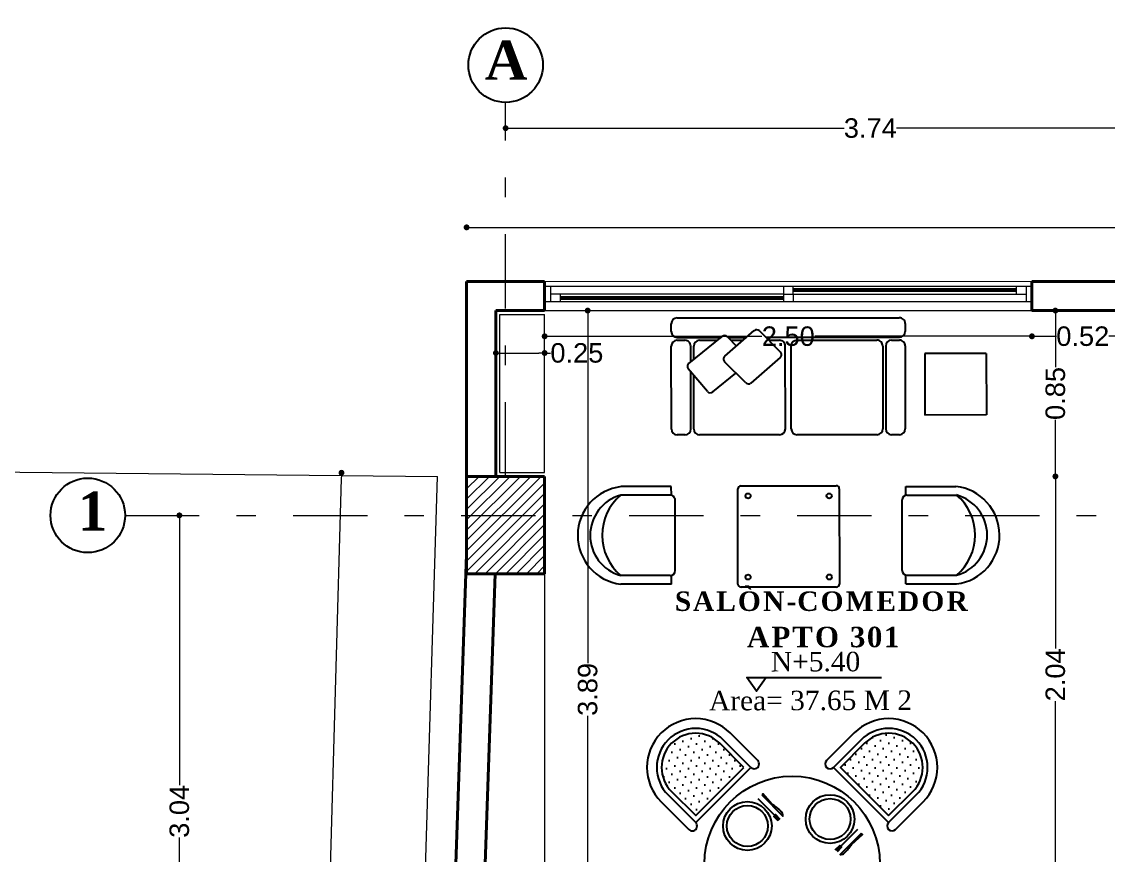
# Model space of a CAD drawing. Header units: inches. Extents: x 2908 to 3459, y -3172 to -55.
# Drawn here: x 3277.3 to 3282.87, y -166.99 to -162.71 of the extents above; entities that cross this region are included whole.
import ezdxf

# ---------------------------------------------------------------- set-up
doc = ezdxf.new("R2010")
doc.units = ezdxf.units.IN
doc.header["$MEASUREMENT"] = 0
doc.linetypes.add('DASHDOT', pattern=[25.4, 12.7, -6.35, 0, -6.35])
for name, color, linetype, lineweight in [('Capa2', 1, 'Continuous', 25), ('COTA', 1, 'Continuous', 9), ('COTAS 01', 1, 'Continuous', 25), ('E-EJES', 1, 'DASHDOT', 5), ('Estructura', 1, 'Continuous', 40), ('linea de linderos', 3, 'Continuous', 30), ('MARCOS VENTANAS', 147, 'Continuous', 18), ('muebles madera', 44, 'Continuous', 18), ('muros 2', 5, 'Continuous', 40), ('muros bajitos', 4, 'Continuous', 15)]:
    doc.layers.add(name, color=color, linetype=linetype, lineweight=lineweight)
for name, color, linetype in [('MUE', 124, 'Continuous'), ('TEXTO', 4, 'Continuous'), ('VIDRIOS', 130, 'Continuous')]:
    doc.layers.add(name, color=color, linetype=linetype)
doc.styles.add('Arial new', font='arial.ttf')
doc.styles.add('CONSTRUCTORA', font='times.ttf', dxfattribs={"height": 0.3})
doc.dimstyles.new('GUS', dxfattribs={"dimtxt": 0.1, "dimasz": 0.03, "dimexe": 0.05, "dimexo": 0.05, "dimgap": 0.005, "dimtad": 0, "dimzin": 1, "dimdsep": 46, "dimtxsty": 'Arial new', "dimblk": 'DOT', "dimcen": 0.01, "dimse1": 1, "dimse2": 1, "dimclrd": 1, "dimclre": 252, "dimclrt": 1, "dimaunit": 1, "dimadec": 0, "dimazin": 2, "dimtfac": 1, "dimtmove": 0, "dimatfit": 2, "dimldrblk": 'ARCHTICK', "dimfxl": 1, "dimlwd": -1, "dimlwe": -1, "dimarcsym": 1})

# ---------------------------------------------------------------- blocks, each defined once
blk = doc.blocks.new('_Dot')
at = {"color": 0, "linetype": 'ByBlock', "lineweight": -2}
blk.add_line((-0.5, 0), (-1, 0), dxfattribs=at)
at = {"color": 0, "linetype": 'ByBlock', "const_width": 0.5}
blk.add_lwpolyline([(-0.25, 0, 1), (0.25, 0, 1)], format="xyb", close=True, dxfattribs=at)
blk = doc.blocks.new('*D4467')
at = {"layer": 'COTA', "color": 1, "linetype": 'Continuous', "transparency": 16777216}
for p, q in [((3278.9373, -165.0534), (3278.8485, -168.1992)), ((3278.752, -171.6141), (3278.8409, -168.4684))]:
    blk.add_line(p, q, dxfattribs=at)
at = {"layer": 'Defpoints', "color": 0, "transparency": 16777216}
for p in [(3278.9382, -165.0234), (3279.5802, -165.0416, -1.031), (3279.3932, -171.6622, -1.031)]:
    blk.add_point(p, dxfattribs=at)
at = {"layer": 'COTA', "color": 1, "transparency": 16777216, "xscale": 0.03, "yscale": 0.03, "zscale": 0.03}
for p, rotation in [((3278.9382, -165.0234), 88.38233466526347), ((3278.7512, -171.6441), 268.3823346652634)]:
    blk.add_blockref('_Dot', p, dxfattribs=dict(at, rotation=rotation))
at = {"layer": 'COTA', "color": 1, "transparency": 16777216, "insert": (3278.8447, -168.3338), "char_height": 0.1, "attachment_point": 5, "rotation": 88.3823, "style": 'Arial new'}
blk.add_mtext('6.62', dxfattribs=at)
blk = doc.blocks.new('_ArchTick')
at = {"color": 0, "linetype": 'ByBlock', "const_width": 0.15}
blk.add_lwpolyline([(-0.5, -0.5), (0.5, 0.5)], dxfattribs=at)
blk = doc.blocks.new('comedor')
at = {"layer": 'MUE', "linetype": 'Continuous'}
h = blk.add_hatch(dxfattribs=at)
h.set_pattern_fill('DOTS', color=256, scale=0.025, angle=180, style=0)
h.set_pattern_definition([(135, (2247.244684, 415.730582), (0.01403165, 0.0420949506), [0, -0.0396875])])
edge = h.paths.add_edge_path()
edge.add_line((2400.6479, 630.7838), (2400.5241, 630.9075))
edge.add_arc((2400.4004, 630.7838), 0.175, 45, 135)
edge.add_arc((2400.4004, 630.7838), 0.175, 135, 225)
edge.add_line((2400.2766, 630.6601), (2400.4004, 630.5363))
edge.add_line((2400.4004, 630.5363), (2400.6479, 630.7838))
h = blk.add_hatch(dxfattribs=at)
h.set_pattern_fill('DOTS', color=256, scale=0.025, angle=270, style=0)
h.set_pattern_definition([(45, (2186.337118, 783.939512), (0.0420949506, -0.01403165), [0, -0.0396875])])
edge = h.paths.add_edge_path()
edge.add_line((2401.3903, 630.5363), (2401.5141, 630.6601))
edge.add_arc((2401.3903, 630.7838), 0.175, 315, 405)
edge.add_arc((2401.3903, 630.7838), 0.175, 45, 135)
edge.add_line((2401.2666, 630.9075), (2401.1429, 630.7838))
edge.add_line((2401.1429, 630.7838), (2401.3903, 630.5363))
h = blk.add_hatch(dxfattribs=at)
h.set_pattern_fill('DOTS', color=256, scale=0.025, angle=450, style=0)
h.set_pattern_definition([(225, (2615.453614, 476.63815), (-0.0420949506, 0.01403165), [0, -0.0396875])])
edge = h.paths.add_edge_path()
edge.add_line((2400.4004, 630.0413), (2400.2766, 629.9176))
edge.add_arc((2400.4004, 629.7939), 0.175, 135, 225)
edge.add_arc((2400.4004, 629.7939), 0.175, 225, 315)
edge.add_line((2400.5241, 629.6701), (2400.6479, 629.7939))
edge.add_line((2400.6479, 629.7939), (2400.4004, 630.0413))
h = blk.add_hatch(dxfattribs=at)
h.set_pattern_fill('DOTS', color=256, scale=0.025, angle=360, style=0)
h.set_pattern_definition([(315, (2554.546047, 844.84708), (-0.01403165, -0.0420949506), [0, -0.0396875])])
edge = h.paths.add_edge_path()
edge.add_line((2401.1429, 629.7939), (2401.2666, 629.6701))
edge.add_arc((2401.3903, 629.7939), 0.175, 225, 315)
edge.add_arc((2401.3903, 629.7939), 0.175, 315, 405)
edge.add_line((2401.5141, 629.9176), (2401.3903, 630.0413))
edge.add_line((2401.3903, 630.0413), (2401.1429, 629.7939))
for p, q in [((2400.7197, 630.6236), (2400.8059, 630.5374)), ((2400.8043, 630.5359), (2400.8269, 630.5133)), ((2400.8067, 630.5382), (2400.8293, 630.5156)), ((2401.2301, 630.4645), (2401.1439, 630.3783)), ((2401.1424, 630.3799), (2401.1198, 630.3573)), ((2401.1448, 630.3775), (2401.1222, 630.3549)), ((2400.5606, 630.1131), (2400.6468, 630.1993)), ((2400.646, 630.2002), (2400.6685, 630.2228)), ((2400.6483, 630.1978), (2400.6709, 630.2204)), ((2400.984, 630.0394), (2400.9614, 630.062)), ((2400.9864, 630.0418), (2400.9638, 630.0644)), ((2401.0711, 629.9541), (2400.9849, 630.0403))]:
    blk.add_line(p, q, dxfattribs=at)
for points in [[(2400.7186, 630.8192), (2400.5772, 630.9606, 0.414214), (2400.2236, 630.9606, 0.414214), (2400.2236, 630.607), (2400.365, 630.4656)], [(2401.4257, 630.4656), (2401.5671, 630.607, 0.414214), (2401.5671, 630.9606, 0.414214), (2401.2136, 630.9606), (2401.0721, 630.8192)], [(2400.365, 630.1121), (2400.2236, 629.9706, 0.414214), (2400.2236, 629.6171, 0.414214), (2400.5772, 629.6171), (2400.7186, 629.7585)], [(2401.0721, 629.7585), (2401.2136, 629.6171, 0.414214), (2401.5671, 629.6171, 0.414214), (2401.5671, 629.9706), (2401.4257, 630.1121)]]:
    blk.add_lwpolyline(points, format="xyb", dxfattribs=at)
for points in [[(2400.6832, 630.7838), (2400.5418, 630.9252, 0.414214), (2400.259, 630.9252), (2400.259, 630.9252, 0.414214), (2400.259, 630.6424), (2400.4004, 630.501)], [(2401.3903, 630.501), (2401.5318, 630.6424, 0.414214), (2401.5318, 630.9252), (2401.5318, 630.9252, 0.414214), (2401.2489, 630.9252), (2401.1075, 630.7838)], [(2400.6479, 630.7838), (2400.5241, 630.9075, 0.414214), (2400.2766, 630.9075, 0.414214), (2400.2766, 630.6601), (2400.4004, 630.5363)], [(2401.3903, 630.5363), (2401.5141, 630.6601, 0.414214), (2401.5141, 630.9075, 0.414214), (2401.2666, 630.9075), (2401.1429, 630.7838)], [(2400.7391, 630.643), (2400.8478, 630.5343, 0.052118), (2400.8461, 630.5468, 0.114387), (2400.8435, 630.5519, 0.02315), (2400.8342, 630.5621, 0.020625), (2400.8229, 630.5726, 0.012056), (2400.8052, 630.5868, 0.026732), (2400.7967, 630.5926, 0.058467), (2400.7934, 630.5942), (2400.7451, 630.649)], [(2401.2496, 630.4451), (2401.1409, 630.3364, 0.052118), (2401.1533, 630.3381, 0.114387), (2401.1585, 630.3407, 0.02315), (2401.1686, 630.35, 0.020625), (2401.1791, 630.3613, 0.012056), (2401.1934, 630.379, 0.026732), (2401.1992, 630.3875, 0.058467), (2401.2007, 630.3908), (2401.2556, 630.4391)], [(2400.5412, 630.1325), (2400.6499, 630.2412, 0.052118), (2400.6374, 630.2396, 0.114387), (2400.6323, 630.237, 0.02315), (2400.6221, 630.2277, 0.020625), (2400.6116, 630.2163, 0.012056), (2400.5974, 630.1987, 0.026732), (2400.5916, 630.1902, 0.058467), (2400.59, 630.1868), (2400.5352, 630.1386)], [(2400.4004, 630.0767), (2400.259, 629.9353, 0.414214), (2400.259, 629.6524), (2400.259, 629.6524, 0.414214), (2400.5418, 629.6524), (2400.6832, 629.7939)], [(2401.1075, 629.7939), (2401.2489, 629.6524, 0.414214), (2401.5318, 629.6524), (2401.5318, 629.6524, 0.414214), (2401.5318, 629.9353), (2401.3903, 630.0767)], [(2400.4004, 630.0413), (2400.2766, 629.9176, 0.414214), (2400.2766, 629.6701, 0.414214), (2400.5241, 629.6701), (2400.6479, 629.7939)], [(2401.0517, 629.9346), (2400.943, 630.0433, 0.052118), (2400.9446, 630.0309, 0.114387), (2400.9472, 630.0257, 0.02315), (2400.9565, 630.0156, 0.020625), (2400.9679, 630.0051, 0.012056), (2400.9855, 629.9908, 0.026732), (2400.994, 629.985, 0.058467), (2400.9974, 629.9835), (2401.0456, 629.9286)], [(2401.1429, 629.7939), (2401.2666, 629.6701, 0.414214), (2401.5141, 629.6701, 0.414214), (2401.5141, 629.9176), (2401.3903, 630.0413)]]:
    blk.add_lwpolyline(points, format="xyb", close=True, dxfattribs=at)
for points in [[(2400.8236, 630.5099), (2400.801, 630.5325), (2400.8059, 630.5374), (2400.8101, 630.5416), (2400.8327, 630.519)], [(2401.1165, 630.3606), (2401.1391, 630.3832), (2401.1439, 630.3783), (2401.1481, 630.3741), (2401.1255, 630.3515)], [(2400.6743, 630.2171), (2400.6517, 630.1945), (2400.6468, 630.1993), (2400.6426, 630.2035), (2400.6652, 630.2261)], [(2400.9671, 630.0677), (2400.9897, 630.0451), (2400.9849, 630.0403), (2400.9807, 630.0361), (2400.9581, 630.0587)]]:
    blk.add_lwpolyline(points, dxfattribs=at)
for centre, radius in [((2400.8954, 630.2888), 0.45), ((2401.0899, 630.5186), 0.125), ((2400.6656, 630.4833), 0.125), ((2400.6656, 630.4833), 0.105), ((2401.0899, 630.5186), 0.105), ((2400.7009, 630.0591), 0.125), ((2401.1251, 630.0943), 0.125), ((2401.1251, 630.0943), 0.105), ((2400.7009, 630.0591), 0.105)]:
    blk.add_circle(centre, radius, dxfattribs=at)
for centre, start, end in [((2400.7009, 630.8015), 225, 45), ((2401.0898, 630.8015), 135, 315), ((2400.3827, 630.4833), 225, 45), ((2401.408, 630.4833), 135, 315), ((2400.3827, 630.0944), 315, 135), ((2401.408, 630.0944), 45, 225), ((2400.7009, 629.7762), 315, 135), ((2401.0898, 629.7762), 45, 225)]:
    blk.add_arc(centre, 0.025, start, end, dxfattribs=at)
blk = doc.blocks.new('*D4482')
at = {"layer": 'COTA', "color": 1, "linetype": 'Continuous', "transparency": 16777216}
for p, q in [((3280.2013, -164.2216), (3280.2013, -165.9999)), ((3280.2013, -168.0481), (3280.2013, -166.2698))]:
    blk.add_line(p, q, dxfattribs=at)
at = {"layer": 'Defpoints', "color": 0, "transparency": 16777216}
for p in [(3279.9805, -164.1916), (3279.9805, -168.0781), (3280.2013, -168.0781)]:
    blk.add_point(p, dxfattribs=at)
at = {"layer": 'COTA', "color": 1, "transparency": 16777216, "xscale": 0.03, "yscale": 0.03, "zscale": 0.03}
for p, rotation in [((3280.2013, -164.1916), 90), ((3280.2013, -168.0781), 270)]:
    blk.add_blockref('_Dot', p, dxfattribs=dict(at, rotation=rotation))
at = {"layer": 'COTA', "color": 1, "transparency": 16777216, "insert": (3280.2013, -166.1348), "char_height": 0.1, "attachment_point": 5, "rotation": 90, "style": 'Arial new'}
blk.add_mtext('3.89', dxfattribs=at)
blk = doc.blocks.new('*D4729')
at = {"layer": 'COTA', "color": 1, "linetype": 'Continuous', "transparency": 16777216}
for p, q in [((3279.7602, -164.4092), (3279.9505, -164.4092)), ((3279.9805, -164.4092), (3280.0105, -164.4092))]:
    blk.add_line(p, q, dxfattribs=at)
at = {"layer": 'Defpoints', "color": 0, "transparency": 16777216}
for p in [(3279.7302, -164.1916), (3279.9805, -164.1916), (3279.9805, -164.4092)]:
    blk.add_point(p, dxfattribs=at)
at = {"layer": 'COTA', "color": 1, "transparency": 16777216, "xscale": 0.03, "yscale": 0.03, "zscale": 0.03, "rotation": 180}
blk.add_blockref('_Dot', (3279.7302, -164.4092), dxfattribs=at)
at = {"layer": 'COTA', "color": 1, "transparency": 16777216, "xscale": 0.03, "yscale": 0.03, "zscale": 0.03}
blk.add_blockref('_Dot', (3279.9805, -164.4092), dxfattribs=at)
at = {"layer": 'COTA', "color": 1, "transparency": 16777216, "insert": (3280.1457, -164.4092), "char_height": 0.1, "attachment_point": 5, "style": 'Arial new'}
blk.add_mtext('0.25', dxfattribs=at)
blk = doc.blocks.new('*D4730')
at = {"layer": 'COTA', "color": 1, "linetype": 'Continuous', "transparency": 16777216}
for p, q in [((3280.0105, -164.3235), (3281.0949, -164.3235)), ((3282.4505, -164.3235), (3281.366, -164.3235))]:
    blk.add_line(p, q, dxfattribs=at)
at = {"layer": 'Defpoints', "color": 0, "transparency": 16777216}
for p in [(3279.9805, -164.1916), (3282.4805, -164.1916), (3282.4805, -164.3235)]:
    blk.add_point(p, dxfattribs=at)
at = {"layer": 'COTA', "color": 1, "transparency": 16777216, "xscale": 0.03, "yscale": 0.03, "zscale": 0.03, "rotation": 180}
blk.add_blockref('_Dot', (3279.9805, -164.3235), dxfattribs=at)
at = {"layer": 'COTA', "color": 1, "transparency": 16777216, "xscale": 0.03, "yscale": 0.03, "zscale": 0.03}
blk.add_blockref('_Dot', (3282.4805, -164.3235), dxfattribs=at)
at = {"layer": 'COTA', "color": 1, "transparency": 16777216, "insert": (3281.2305, -164.3235), "char_height": 0.1, "attachment_point": 5, "style": 'Arial new'}
blk.add_mtext('2.50', dxfattribs=at)
blk = doc.blocks.new('*D4731')
at = {"layer": 'COTA', "color": 1, "linetype": 'Continuous', "transparency": 16777216}
for p, q in [((3282.5105, -164.3235), (3282.607, -164.3235)), ((3282.9722, -164.3235), (3282.8757, -164.3235))]:
    blk.add_line(p, q, dxfattribs=at)
at = {"layer": 'Defpoints', "color": 0, "transparency": 16777216}
for p in [(3282.4805, -164.1914), (3283.0022, -164.1921), (3283.0022, -164.3235)]:
    blk.add_point(p, dxfattribs=at)
at = {"layer": 'COTA', "color": 1, "transparency": 16777216, "xscale": 0.03, "yscale": 0.03, "zscale": 0.03, "rotation": 180}
blk.add_blockref('_Dot', (3282.4805, -164.3235), dxfattribs=at)
at = {"layer": 'COTA', "color": 1, "transparency": 16777216, "xscale": 0.03, "yscale": 0.03, "zscale": 0.03}
blk.add_blockref('_Dot', (3283.0022, -164.3235), dxfattribs=at)
at = {"layer": 'COTA', "color": 1, "transparency": 16777216, "insert": (3282.7413, -164.3235), "char_height": 0.1, "attachment_point": 5, "style": 'Arial new'}
blk.add_mtext('0.52', dxfattribs=at)
blk = doc.blocks.new('*D4732')
at = {"layer": 'COTA', "color": 1, "linetype": 'Continuous', "transparency": 16777216}
for p, q in [((3282.6008, -165.0721), (3282.6008, -165.9246)), ((3282.6008, -167.0481), (3282.6008, -166.1956))]:
    blk.add_line(p, q, dxfattribs=at)
at = {"layer": 'Defpoints', "color": 0, "transparency": 16777216}
for p in [(3282.6008, -165.0421), (3282.8722, -165.0421), (3282.8722, -167.0781)]:
    blk.add_point(p, dxfattribs=at)
at = {"layer": 'COTA', "color": 1, "transparency": 16777216, "xscale": 0.03, "yscale": 0.03, "zscale": 0.03}
for p, rotation in [((3282.6008, -165.0421), 90), ((3282.6008, -167.0781), 270)]:
    blk.add_blockref('_Dot', p, dxfattribs=dict(at, rotation=rotation))
at = {"layer": 'COTA', "color": 1, "transparency": 16777216, "insert": (3282.6008, -166.0601), "char_height": 0.1, "attachment_point": 5, "rotation": 90, "style": 'Arial new'}
blk.add_mtext('2.04', dxfattribs=at)
blk = doc.blocks.new('*D4733')
at = {"layer": 'COTA', "color": 1, "linetype": 'Continuous', "transparency": 16777216}
for p, q in [((3282.6008, -164.2216), (3282.6008, -164.4816)), ((3282.6008, -165.0121), (3282.6008, -164.7521))]:
    blk.add_line(p, q, dxfattribs=at)
at = {"layer": 'Defpoints', "color": 0, "transparency": 16777216}
for p in [(3282.6008, -164.1916), (3282.8722, -164.1916), (3282.8722, -165.0421)]:
    blk.add_point(p, dxfattribs=at)
at = {"layer": 'COTA', "color": 1, "transparency": 16777216, "xscale": 0.03, "yscale": 0.03, "zscale": 0.03}
for p, rotation in [((3282.6008, -164.1916), 90), ((3282.6008, -165.0421), 270)]:
    blk.add_blockref('_Dot', p, dxfattribs=dict(at, rotation=rotation))
at = {"layer": 'COTA', "color": 1, "transparency": 16777216, "insert": (3282.6008, -164.6168), "char_height": 0.1, "attachment_point": 5, "rotation": 90, "style": 'Arial new'}
blk.add_mtext('0.85', dxfattribs=at)
blk = doc.blocks.new('*D4749')
at = {"layer": 'COTA', "color": 1, "linetype": 'Continuous', "transparency": 16777216}
for p, q in [((3279.6102, -163.7647), (3282.9217, -163.7647)), ((3286.5043, -163.7647), (3283.1928, -163.7647))]:
    blk.add_line(p, q, dxfattribs=at)
at = {"layer": 'Defpoints', "color": 0, "transparency": 16777216}
for p in [(3286.5343, -163.7647), (3279.5802, -164.0416), (3286.5343, -164.1916)]:
    blk.add_point(p, dxfattribs=at)
at = {"layer": 'COTA', "color": 1, "transparency": 16777216, "xscale": 0.03, "yscale": 0.03, "zscale": 0.03, "rotation": 180}
blk.add_blockref('_Dot', (3279.5802, -163.7647), dxfattribs=at)
at = {"layer": 'COTA', "color": 1, "transparency": 16777216, "xscale": 0.03, "yscale": 0.03, "zscale": 0.03}
blk.add_blockref('_Dot', (3286.5343, -163.7647), dxfattribs=at)
at = {"layer": 'COTA', "color": 1, "transparency": 16777216, "insert": (3283.0572, -163.7647), "char_height": 0.1, "attachment_point": 5, "style": 'Arial new'}
blk.add_mtext('6.95', dxfattribs=at)
blk = doc.blocks.new('*D4845')
at = {"layer": 'COTA', "color": 1, "linetype": 'Continuous', "transparency": 16777216}
for p, q in [((3279.8103, -163.2559), (3281.5167, -163.2559)), ((3283.4923, -163.2559), (3281.7859, -163.2559))]:
    blk.add_line(p, q, dxfattribs=at)
at = {"layer": 'Defpoints', "color": 0, "transparency": 16777216}
for p in [(3279.7803, -163.1237), (3283.5223, -163.1237), (3283.5223, -163.2559)]:
    blk.add_point(p, dxfattribs=at)
at = {"layer": 'COTA', "color": 1, "transparency": 16777216, "xscale": 0.03, "yscale": 0.03, "zscale": 0.03, "rotation": 180}
blk.add_blockref('_Dot', (3279.7803, -163.2559), dxfattribs=at)
at = {"layer": 'COTA', "color": 1, "transparency": 16777216, "xscale": 0.03, "yscale": 0.03, "zscale": 0.03}
blk.add_blockref('_Dot', (3283.5223, -163.2559), dxfattribs=at)
at = {"layer": 'COTA', "color": 1, "transparency": 16777216, "insert": (3281.6513, -163.2559), "char_height": 0.1, "attachment_point": 5, "style": 'Arial new'}
blk.add_mtext('3.74', dxfattribs=at)
blk = doc.blocks.new('*D4846')
at = {"layer": 'COTA', "color": 1, "linetype": 'Continuous', "transparency": 16777216}
for p, q in [((3278.1066, -165.2721), (3278.1066, -166.6257)), ((3278.1066, -168.2486), (3278.1066, -166.895))]:
    blk.add_line(p, q, dxfattribs=at)
at = {"layer": 'Defpoints', "color": 0, "transparency": 16777216}
for p in [(3277.8279, -165.2421), (3277.8279, -168.2786), (3278.1066, -168.2786)]:
    blk.add_point(p, dxfattribs=at)
at = {"layer": 'COTA', "color": 1, "transparency": 16777216, "xscale": 0.03, "yscale": 0.03, "zscale": 0.03}
for p, rotation in [((3278.1066, -165.2421), 90), ((3278.1066, -168.2786), 270)]:
    blk.add_blockref('_Dot', p, dxfattribs=dict(at, rotation=rotation))
at = {"layer": 'COTA', "color": 1, "transparency": 16777216, "insert": (3278.1066, -166.7603), "char_height": 0.1, "attachment_point": 5, "rotation": 90, "style": 'Arial new'}
blk.add_mtext('3.04', dxfattribs=at)
blk = doc.blocks.new('estructura 3')
at = {"layer": 'muros bajitos'}
h = blk.add_hatch(dxfattribs=at)
h.set_pattern_fill('ANSI31', color=256, scale=0.3, style=0)
h.set_pattern_definition([(45, (136.547373, -11.44817), (-0.0265165043, 0.0265165043), [])])
h.paths.add_polyline_path([(3412.1071, -158.6865), (3412.1071, -158.1865), (3411.7068, -158.1865), (3411.7068, -158.6865)])
at = {"layer": 'Estructura'}
for p, q in [((3412.1071, -158.1865), (3411.7068, -158.1865)), ((3411.7068, -158.1865), (3411.7068, -158.6865)), ((3412.1071, -158.1865), (3412.1071, -158.6865)), ((3412.1071, -158.6865), (3411.7068, -158.6865))]:
    blk.add_line(p, q, dxfattribs=at)
at = {"layer": 'muros bajitos'}
for p, q in [((3412.1071, -158.1865), (3411.7068, -158.1865)), ((3411.7068, -158.1865), (3411.7068, -158.6865)), ((3412.1071, -158.1865), (3412.1071, -158.6865))]:
    blk.add_line(p, q, dxfattribs=at)

msp = doc.modelspace()

# ---------------------------------------------------------------- hatches: boundary and pattern name
at = {"layer": 'muebles madera'}
h = msp.add_hatch(dxfattribs=at)
h.set_pattern_fill('LINE', color=256, scale=0.3, style=0)
h.paths.add_polyline_path([(3283.5223, -165.56), (3283.3022, -165.56), (3283.3022, -165.2421), (3283.0422, -165.2421), (3283.0422, -166.9081), (3283.5223, -166.9081)])
h.paths.add_polyline_path([(3283.443, -166.173, -1), (3283.2459, -166.173, -1)], flags=16)
h.paths.add_polyline_path([(3283.6222, -165.56), (3283.5223, -165.56), (3283.5223, -166.9081), (3283.6222, -166.9081)])
h.paths.add_polyline_path([(3282.6316, -166.1156), (3282.7656, -166.1156), (3282.7656, -166.2656), (3282.6316, -166.2656)], flags=9)
h.paths.add_polyline_path([(3282.6011, -166.0707), (3282.7391, -166.0707), (3282.7391, -166.2229), (3282.6011, -166.2229)], flags=9)

# ---------------------------------------------------------------- linework, layer by layer
at = {"layer": 'Capa2'}
for centre in [(3279.7803, -162.9325), (3277.6366, -165.2421)]:
    msp.add_circle(centre, 0.1912, dxfattribs=at)
at = {"layer": 'E-EJES', "ltscale": 0.03}
for p, q in [((3279.7803, -165.0426), (3279.7803, -163.1237)), ((3277.8279, -165.2421), (3293.0976, -165.2421))]:
    msp.add_line(p, q, dxfattribs=at)
at = {"layer": 'MARCOS VENTANAS'}
for p, q in [((3279.9805, -164.0666), (3282.4805, -164.0666)), ((3280.0105, -164.0666), (3280.0105, -164.1466)), ((3280.0105, -164.0666), (3280.0105, -164.1466)), ((3281.2055, -164.1066), (3280.0105, -164.1066)), ((3280.0605, -164.1066), (3280.0605, -164.1466)), ((3281.2055, -164.0666), (3281.2055, -164.1066)), ((3281.2055, -164.0666), (3281.2055, -164.1066)), ((3281.2055, -164.1066), (3281.2055, -164.1466)), ((3281.2055, -164.1066), (3281.2555, -164.1066)), ((3281.2055, -164.1066), (3281.2555, -164.1066)), ((3281.2555, -164.1066), (3281.2555, -164.0666)), ((3281.2555, -164.1066), (3282.4505, -164.1066)), ((3281.2555, -164.1066), (3281.2555, -164.1466)), ((3282.4005, -164.1066), (3282.4005, -164.0666)), ((3282.4505, -164.0666), (3282.4505, -164.1466)), ((3282.4505, -164.0666), (3282.4505, -164.1466)), ((3282.4805, -164.1466), (3279.9805, -164.1466))]:
    msp.add_line(p, q, dxfattribs=at)
at = {"layer": 'MUE', "linetype": 'Continuous'}
for p, q in [((3280.6302, -164.2991), (3280.6301, -164.2591)), ((3280.6302, -164.2991), (3280.6301, -164.2591)), ((3280.6601, -164.2291), (3281.8001, -164.2282)), ((3280.6601, -164.2291), (3281.8001, -164.2282)), ((3281.8301, -164.2582), (3281.8302, -164.2982)), ((3281.8301, -164.2582), (3281.8302, -164.2982)), ((3280.6602, -164.3291), (3280.8855, -164.3289)), ((3280.7202, -164.4623), (3280.8916, -164.324)), ((3280.9047, -164.4256), (3281.055, -164.2946)), ((3280.9185, -164.3257), (3280.9646, -164.3734)), ((3280.9216, -164.3289), (3281.0158, -164.3288)), ((3281.0823, -164.2956), (3281.1896, -164.403)), ((3281.1154, -164.3287), (3281.8002, -164.3282)), ((3280.6305, -164.7991), (3280.6302, -164.3741)), ((3280.6602, -164.3441), (3280.7002, -164.3441)), ((3280.7303, -164.4541), (3280.7302, -164.374)), ((3280.7453, -164.442), (3280.7452, -164.374)), ((3280.7752, -164.344), (3280.8669, -164.3439)), ((3280.9361, -164.3439), (3280.9986, -164.3438)), ((3281.1304, -164.3437), (3281.1852, -164.3437)), ((3281.2155, -164.7987), (3281.2152, -164.3737)), ((3281.2455, -164.7986), (3281.2452, -164.3736)), ((3281.2752, -164.3436), (3281.6852, -164.3433)), ((3281.7152, -164.3733), (3281.7155, -164.7983)), ((3281.7302, -164.3733), (3281.7305, -164.7983)), ((3281.7602, -164.3432), (3281.8002, -164.3432)), ((3281.8302, -164.3732), (3281.8305, -164.7982)), ((3281.1886, -164.4322), (3281.0391, -164.5631)), ((3282.2465, -164.4121), (3281.9315, -164.4123)), ((3281.9315, -164.4123), (3281.9317, -164.7273)), ((3282.2465, -164.4121), (3282.2467, -164.7271)), ((3280.8152, -164.6063), (3280.7175, -164.4908)), ((3281.0118, -164.5622), (3280.9038, -164.4549)), ((3280.7305, -164.799), (3280.7303, -164.5059)), ((3280.7455, -164.799), (3280.7453, -164.5237)), ((3280.8432, -164.6088), (3280.9611, -164.5118)), ((3282.2467, -164.7271), (3281.9317, -164.7273)), ((3280.7006, -164.8291), (3280.6606, -164.8291)), ((3281.1856, -164.8287), (3280.7756, -164.829)), ((3281.6856, -164.8283), (3281.2756, -164.8286)), ((3281.8006, -164.8282), (3281.7606, -164.8282)), ((3280.6304, -165.0946), (3280.3735, -165.0948)), ((3280.6305, -165.1392), (3280.6304, -165.0946)), ((3280.9724, -165.5949), (3280.9721, -165.1061)), ((3280.9877, -165.0905), (3281.4765, -165.0901)), ((3281.4921, -165.1057), (3281.4924, -165.5945)), ((3281.8337, -165.0937), (3282.0906, -165.0935)), ((3281.8337, -165.1382), (3281.8337, -165.0937)), ((3280.6249, -165.1387), (3280.3708, -165.1389)), ((3280.6502, -165.5255), (3280.65, -165.1637)), ((3281.8145, -165.5246), (3281.8143, -165.1628)), ((3281.8392, -165.1378), (3282.0934, -165.1376)), ((3280.6253, -165.5505), (3280.3711, -165.5507)), ((3280.6308, -165.5946), (3280.6308, -165.5505)), ((3281.8341, -165.5937), (3281.834, -165.5495)), ((3281.8396, -165.5495), (3282.0937, -165.5493)), ((3280.6308, -165.5946), (3280.3711, -165.5948)), ((3281.4769, -165.6101), (3280.9881, -165.6105)), ((3281.8341, -165.5937), (3282.0937, -165.5935))]:
    msp.add_line(p, q, dxfattribs=at)
for centre in [(3281.0241, -165.1425), (3281.4401, -165.1422), (3281.0244, -165.5585), (3281.4404, -165.5582)]:
    msp.add_circle(centre, 0.013, dxfattribs=at)
for centre, radius, start, end in [((3280.6601, -164.2591), 0.03, 90.0447, 180.0447), ((3280.6601, -164.2591), 0.03, 90.0447, 180.0447), ((3281.8001, -164.2582), 0.03, 0.0447, 90.0447), ((3281.8001, -164.2582), 0.03, 0.0447, 90.0447), ((3280.6602, -164.2991), 0.03, 180.0447, 270.0447), ((3280.9041, -164.3396), 0.02, 43.9713, 128.8996), ((3281.0681, -164.3097), 0.02, 44.9624, 131.0797), ((3281.0681, -164.3097), 0.02, 44.9624, 131.0797), ((3281.8002, -164.2982), 0.03, 270.0447, 0.0447), ((3280.6602, -164.3741), 0.03, 90.0447, 180.0447), ((3280.7002, -164.3741), 0.03, 0.0447, 90.0447), ((3280.7752, -164.374), 0.03, 90.0447, 180.0447), ((3281.1852, -164.3737), 0.03, 0.0447, 90.0447), ((3281.2752, -164.3736), 0.03, 90.0447, 180.0447), ((3281.6852, -164.3733), 0.03, 0.0447, 90.0447), ((3281.7602, -164.3732), 0.03, 90.0447, 180.0447), ((3281.8002, -164.3732), 0.03, 0.0447, 90.0447), ((3280.9179, -164.4407), 0.02, 131.0797, 225.1921), ((3281.1755, -164.4172), 0.02, 311.1795, 44.9624), ((3280.7327, -164.4779), 0.02, 128.8996, 220.242), ((3280.8305, -164.5934), 0.02, 220.242, 309.4569), ((3281.0259, -164.548), 0.02, 225.1921, 311.1795), ((3280.6605, -164.7991), 0.03, 180.0447, 270.0447), ((3280.7005, -164.7991), 0.03, 270.0447, 0.0447), ((3280.7755, -164.799), 0.03, 180.0447, 270.0447), ((3281.1855, -164.7987), 0.03, 270.0447, 0.0447), ((3281.2755, -164.7986), 0.03, 180.0447, 270.0447), ((3281.6855, -164.7983), 0.03, 270.0447, 0.0447), ((3281.7605, -164.7982), 0.03, 180.0447, 270.0447), ((3281.8005, -164.7982), 0.03, 270.0447, 0.0447), ((3280.4018, -165.3449), 0.2517, 96.4678, 262.9952), ((3280.9877, -165.1061), 0.0156, 90.0447, 180.0447), ((3281.4765, -165.1057), 0.0156, 0.0447, 90.0447), ((3282.0627, -165.3437), 0.2517, 277.0942, 83.6216), ((3280.4271, -165.3448), 0.2134, 105.2936, 254.7957), ((3280.5442, -165.3447), 0.269, 130.1203, 229.9691), ((3280.625, -165.1637), 0.025, 0.0447, 90.0447), ((3281.8393, -165.1628), 0.025, 90.0447, 180.0447), ((3281.9203, -165.3436), 0.269, 310.1203, 49.9691), ((3282.0374, -165.3435), 0.2134, 285.2936, 74.7957), ((3280.6252, -165.5255), 0.025, 270.0447, 0.0447), ((3281.8395, -165.5245), 0.025, 180.0447, 270.0447), ((3280.988, -165.5949), 0.0156, 180.0447, 270.0447), ((3281.4768, -165.5945), 0.0156, 270.0447, 0.0447)]:
    msp.add_arc(centre, radius, start, end, dxfattribs=at)
at = {"layer": 'muebles madera'}
for p, q in [((3279.7502, -165.0221), (3279.7502, -164.2116)), ((3279.7502, -164.2116), (3279.9805, -164.2116)), ((3279.7502, -164.2116), (3279.9805, -164.2116)), ((3279.9805, -165.0221), (3279.9805, -164.2116)), ((3279.7502, -165.0221), (3279.9805, -165.0221)), ((3279.9805, -165.4421), (3279.9805, -168.0781))]:
    msp.add_line(p, q, dxfattribs=at)
at = {"layer": 'muros 2'}
for p, q in [((3279.5802, -165.0416), (3279.5802, -164.0416)), ((3279.5802, -164.0416), (3279.9805, -164.0416)), ((3279.9805, -164.1916), (3279.9805, -164.0416)), ((3282.4805, -164.1916), (3282.4805, -164.0414)), ((3282.4805, -164.0416), (3283.7224, -164.0416)), ((3279.7302, -165.0416), (3279.7302, -164.1916)), ((3279.7302, -164.1916), (3279.9805, -164.1916)), ((3282.4805, -164.1916), (3283.7224, -164.1916)), ((3279.489, -168.0781), (3279.5802, -165.4421)), ((3279.6391, -168.0781), (3279.7268, -165.5421))]:
    msp.add_line(p, q, dxfattribs=at)
at = {"layer": 'muros bajitos'}
for p, q in [((3279.9805, -164.0416), (3282.4805, -164.0414)), ((3279.9805, -164.1916), (3282.4805, -164.1914)), ((3279.2236, -171.917), (3279.4301, -165.0421)), ((3279.2236, -171.917), (3279.4301, -165.0421))]:
    msp.add_line(p, q, dxfattribs=at)
at = {"layer": 'muros bajitos', "flags": 128}
msp.add_lwpolyline([(3273.3317, -164.9794), (3279.4301, -165.0421)], dxfattribs=at)
at = {"layer": 'TEXTO', "ltscale": 0.008}
msp.add_lwpolyline([(3281.1176, -166.0736), (3281.0676, -166.1436), (3281.0176, -166.0736), (3281.7084, -166.0736)], dxfattribs=at)
at = {"layer": 'VIDRIOS'}
for p, q in [((3282.4005, -164.0816), (3281.2555, -164.0816)), ((3282.4005, -164.0916), (3281.2555, -164.0916)), ((3280.0605, -164.1216), (3281.2055, -164.1216)), ((3280.0605, -164.1316), (3281.2055, -164.1316))]:
    msp.add_line(p, q, dxfattribs=at)

# ---------------------------------------------------------------- block references
at = {"layer": 'linea de linderos'}
msp.add_blockref('estructura 3', (-132.1267, -6.8556), dxfattribs=at)
at = {"layer": 'MUE'}
msp.add_blockref('comedor', (880.355, -797.3187), dxfattribs=at)

# ---------------------------------------------------------------- texts
at = {"layer": 'COTAS 01', "char_height": 0.1, "attachment_point": 1, "rotation": 0.1492, "style": 'CONSTRUCTORA'}
for s, width, insert in [('N+5.40', 0.828029, (3281.1411, -165.943)), ('Area= 37.65 M 2 ', 1.114537, (3280.8234, -166.1426))]:
    msp.add_mtext_dynamic_manual_height_columns(s, width=width, gutter_width=0.5, heights=[0], dxfattribs=dict(at, insert=insert))
at = {"layer": 'TEXTO', "char_height": 0.2, "width": 4.725521, "attachment_point": 1, "rotation": 359.9982, "style": 'CONSTRUCTORA'}
for s, insert in [('{\\fTimes New Roman|b1|i0|c0|p18;\\T1.1;A}', (3279.6738, -162.8076)), ('{\\fTimes New Roman|b1|i0|c0|p18;\\T1.1;1}', (3277.5858, -165.1202))]:
    msp.add_mtext(s, dxfattribs=dict(at, insert=insert))
at = {"layer": 'TEXTO', "attachment_point": 1, "style": 'CONSTRUCTORA'}
for s, insert, char_height, width in [('{\\fTimes New Roman|b1|i0|c0|p18;\\T1.1;SALÒN-COMEDOR}', (3280.6486, -165.6323), 0.1, 2.362761), ('{\\fTimes New Roman|b1|i0|c0|p18;\\T1.1;APTO 301}', (3281.0183, -165.8134), 0.105, 2.480899)]:
    msp.add_mtext(s, dxfattribs=dict(at, insert=insert, char_height=char_height, width=width))

# ---------------------------------------------------------------- dimensions: what is measured, and where the dimension line sits
at = {"layer": 'COTA'}
for base, p1, p2, picture, middle in [((3283.5223, -163.2559), (3279.7803, -163.1237), (3283.5223, -163.1237), '*D4845', (3281.6513, -163.2559)), ((3286.5343, -163.7647), (3279.5802, -164.0416), (3286.5343, -164.1916), '*D4749', (3283.0572, -163.7647)), ((3282.4805, -164.3235), (3279.9805, -164.1916), (3282.4805, -164.1916), '*D4730', (3281.2305, -164.3235)), ((3283.0022, -164.3235), (3282.4805, -164.1914), (3283.0022, -164.1921), '*D4731', (3282.7413, -164.3235))]:
    dim = msp.add_linear_dim(base=base, p1=p1, p2=p2, dimstyle='GUS', dxfattribs=at)
    dim.commit()
    dim.dimension.update_dxf_attribs({"geometry": picture, "text_midpoint": middle})
dim = msp.add_linear_dim(base=(3279.9805, -164.4092), p1=(3279.7302, -164.1916), p2=(3279.9805, -164.1916), dimstyle='GUS', dxfattribs=at)
dim.commit()
dim.dimension.update_dxf_attribs({"geometry": '*D4729', "text_midpoint": (3280.1457, -164.4092), "dimtype": 160})
dim = msp.add_linear_dim(base=(3280.2013, -168.0781), p1=(3279.9805, -164.1916), p2=(3279.9805, -168.0781), angle=90, dimstyle='GUS', dxfattribs=at)
dim.commit()
dim.dimension.update_dxf_attribs({"geometry": '*D4482', "text_midpoint": (3280.2013, -166.1348), "dimtype": 160})
for base, p1, p2, picture, middle in [((3282.6008, -164.1916), (3282.8722, -165.0421), (3282.8722, -164.1916), '*D4733', (3282.6008, -164.6168)), ((3282.6008, -165.0421), (3282.8722, -167.0781), (3282.8722, -165.0421), '*D4732', (3282.6008, -166.0601)), ((3278.1066, -168.2786), (3277.8279, -165.2421), (3277.8279, -168.2786), '*D4846', (3278.1066, -166.7603))]:
    dim = msp.add_linear_dim(base=base, p1=p1, p2=p2, angle=90, dimstyle='GUS', dxfattribs=at)
    dim.commit()
    dim.dimension.update_dxf_attribs({"geometry": picture, "text_midpoint": middle})
dim = msp.add_aligned_dim(p1=(3279.3932, -171.6622), p2=(3279.5802, -165.0416), distance=0.6422, dimstyle='GUS', dxfattribs=at)
dim.commit()
dim.dimension.update_dxf_attribs({"geometry": '*D4467', "text_midpoint": (3278.8447, -168.3338, 1.031)})

doc.saveas('drawing.dxf')
